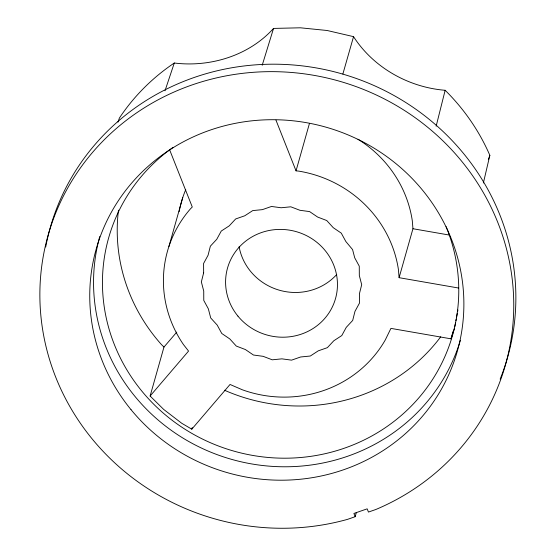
<?xml version="1.0" encoding="UTF-8"?>
<svg xmlns="http://www.w3.org/2000/svg" width="556" height="556" viewBox="0 0 556 556"><rect width="100%" height="100%" fill="white"/><g stroke="black" fill="none" stroke-linecap="round" stroke-linejoin="round"><path stroke-width="0.83" d="M454.808 326.553L455.586 322.41M455.892 320.749L456.205 319.095M456.518 317.434L457.289 313.292M457.602 311.631L457.915 309.97M483.372 183.021L489.843 155.339A210.265 201.272 15.8 0 0 445.147 90.287C408.66 87.361 373.451 67.617 353.546 36.647L327.136 30.497L300.372 27.8L273.538 28.419C248.935 55.683 210.265 67.457 174.292 63.016A210.696 201.703 15.9 0 0 119.394 118.039L117.983 122.125M436.154 126.177L445.147 90.287M168.892 246.558L182.743 197.602M454.495 328.214L450.992 338.826L390.917 328.387L385.28 339.966A118.484 113.431 15.8 0 1 242.36 389.791L230.031 384.467L191.792 429.176L181.749 423.283L163.693 409.431L150.12 396.018L163.971 347.062L176.787 332.085M191.792 429.176L192.258 427.522M458.63 288.036L399.097 277.687L398.437 269.681A118.484 113.431 15.8 0 0 298.669 171.109L296.035 170.845L309.421 123.543M399.097 277.687L412.948 228.731L412.295 220.725A118.484 113.431 15.8 0 0 358.001 139.257M355.173 516.698L353.908 513.459L367.155 508.844L368.468 512.062L375.884 509.477A237.683 227.543 15.8 0 0 421.823 122.633A237.683 227.543 15.8 0 0 43.597 254.474A237.683 227.543 15.8 0 0 347.549 519.353L355.173 516.698L356.34 512.556M450.992 338.826L453.105 331.362M342.864 74.031L353.546 36.647M262.21 65.26L273.538 28.419M165.021 90.739L174.292 63.016M488.446 159.363L489.843 155.339M150.12 396.018L188.56 351.072L183.487 344.609A118.484 113.431 15.8 0 1 190.472 208.82L192.279 207.013L169.643 149.835M412.948 228.731L449.519 235.091M163.971 347.062L161.428 344.546A178.712 171.081 15.8 0 1 118.47 210.161M275.95 120.11L296.035 170.845M460.403 340.258A187.643 179.637 15.8 0 1 230.872 459.152A187.643 179.637 15.8 0 1 99.76 236.495M45.703 247.017A237.683 227.543 15.8 0 1 342.579 74.045A237.683 227.543 15.8 0 1 500.15 379.122M446.086 226.584A178.712 171.081 15.8 0 1 361.171 441.381A178.712 171.081 15.8 0 1 129.548 374.195A178.712 171.081 15.8 0 1 173.027 147.375M440.72 336.797A178.712 171.081 15.8 0 1 224.485 390.236M179.122 211.676A118.484 113.431 15.8 0 1 185.746 189.589M336.727 274.504A56.114 53.723 15.8 0 1 279.487 290.246A56.114 53.723 15.8 0 1 239.094 246.739M203.642 272.843L201.355 281.913L203.732 291.059L203.774 300.435L208.34 308.816L210.717 317.962L217.208 325.093L221.768 333.475L229.809 338.945L236.3 346.075L245.418 349.557L253.453 355.027L263.12 356.327L272.238 359.808L281.899 358.849L291.566 360.149L300.65 356.98L310.311 356.021L318.296 350.829L327.38 347.66L333.802 340.758L341.787 335.567L346.27 327.345L352.692 320.437L354.971 311.374L359.454 303.145L359.412 293.77L361.692 284.707L359.322 275.561L359.273 266.178L354.707 257.796L352.573 249.575L345.846 241.519L341.28 233.138L333.239 227.668L326.754 220.537L317.636 217.055L309.595 211.586L299.927 210.286L290.809 206.804L281.148 207.763L271.481 206.464L262.397 209.633L252.737 210.599L244.751 215.784L235.668 218.953L229.246 225.854L221.26 231.046L216.777 239.268L210.363 246.176L208.076 255.239L203.593 263.468L203.642 272.843M131.021 409.654A187.643 179.637 15.8 0 0 451.215 368.969A187.643 179.637 15.8 0 0 248.198 121.25A187.643 179.637 15.8 0 0 131.021 409.654M237.926 316.114A56.114 53.723 15.8 0 0 333.676 303.944A56.114 53.723 15.8 0 0 272.968 229.864A56.114 53.723 15.8 0 0 237.926 316.114"/></g></svg>
